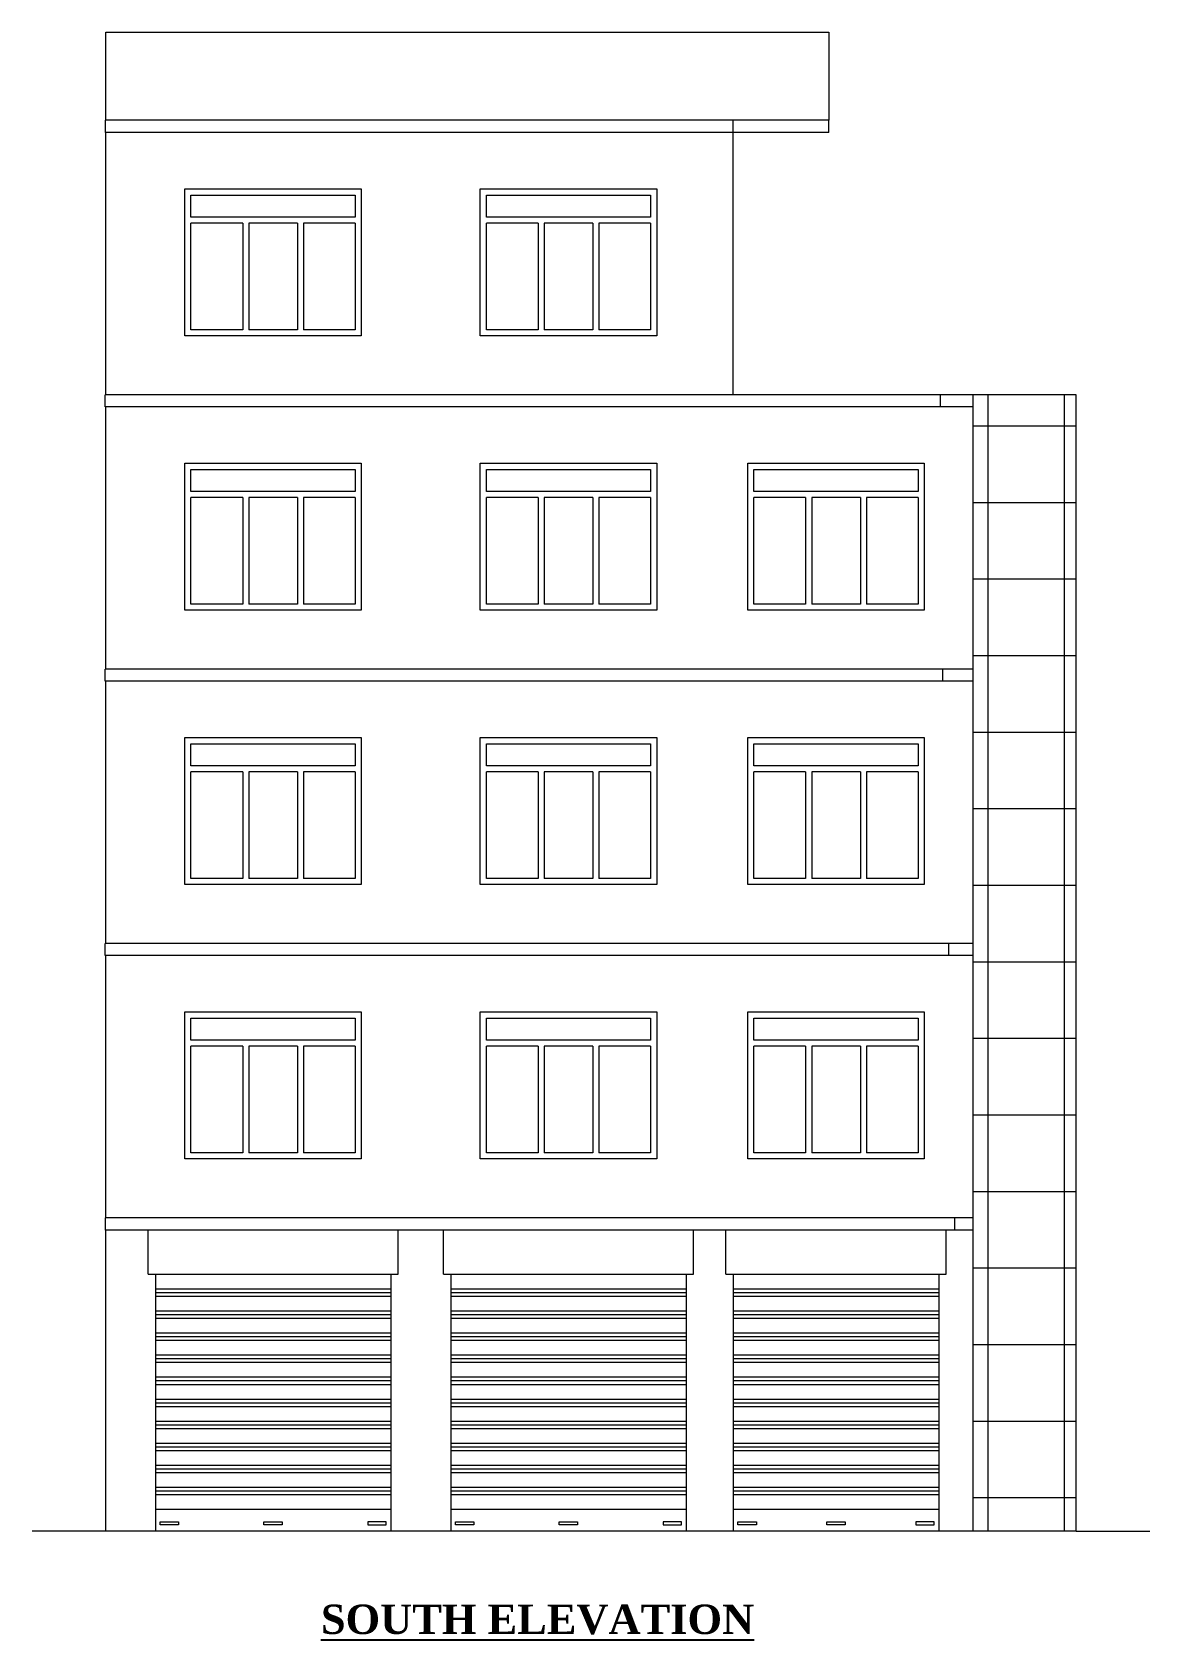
# Model space of a CAD drawing. Header units: inches. Extents: x 20273 to 41102, y -4696 to -1121.
# Drawn here: x 30173 to 30629, y -4589 to -3933 of the extents above; entities that cross this region are included whole.
import ezdxf

# ---------------------------------------------------------------- set-up
doc = ezdxf.new("R2010")
doc.units = ezdxf.units.IN
doc.header["$LTSCALE"] = 5
doc.header["$MEASUREMENT"] = 0
doc.layers.add('A-WALL', color=7, linetype='Continuous', lineweight=9)
doc.layers.add('TEXT', color=6, linetype='Continuous')
doc.styles.add('ordinary', font='times.ttf')

msp = doc.modelspace()

# ---------------------------------------------------------------- hatches: boundary and pattern name
at = {"layer": 'A-WALL', "ltscale": 5}
h = msp.add_hatch(dxfattribs=at)
h.set_pattern_fill('ANSI37', color=256, scale=250, angle=45)
h.paths.add_polyline_path([(30598.54, -4305.01), (30598.54, -4193.01), (30598.54, -4081.01), (30556.47, -4081.01), (30556.47, -4193.01), (30556.47, -4305.01), (30556.47, -4417.01), (30556.47, -4545.01), (30598.54, -4545.01), (30598.54, -4417.01)])

# ---------------------------------------------------------------- linework, layer by layer
for p, q in [((30202.56, -3969.01), (30202.56, -3933.01)), ((30202.56, -3933.01), (30497.6, -3933.01)), ((30497.6, -3933.01), (30497.6, -3969.01)), ((30497.6, -3969.01), (30202.29, -3969.01)), ((30202.29, -3969.01), (30202.29, -3974.01)), ((30458.6, -4081.01), (30458.6, -3969.01)), ((30497.6, -3974.01), (30497.6, -3969.01)), ((30497.6, -3974.01), (30202.29, -3974.01)), ((30202.56, -4081.01), (30202.56, -3974.01)), ((30304.35, -4008.51), (30237.35, -4008.51)), ((30424.85, -4008.51), (30357.85, -4008.51)), ((30258.44, -4011.01), (30237.35, -4011.01)), ((30258.44, -4011.01), (30258.44, -4054.51)), ((30280.77, -4011.01), (30260.94, -4011.01)), ((30260.94, -4011.01), (30260.94, -4054.51)), ((30280.77, -4011.01), (30280.77, -4054.51)), ((30304.35, -4011.01), (30283.27, -4011.01)), ((30283.27, -4011.01), (30283.27, -4054.51)), ((30378.94, -4011.01), (30357.85, -4011.01)), ((30378.94, -4011.01), (30378.94, -4054.51)), ((30401.27, -4011.01), (30381.44, -4011.01)), ((30381.44, -4011.01), (30381.44, -4054.51)), ((30401.27, -4011.01), (30401.27, -4054.51)), ((30424.85, -4011.01), (30403.77, -4011.01)), ((30403.77, -4011.01), (30403.77, -4054.51)), ((30598.54, -4081.01), (30202.29, -4081.01)), ((30202.29, -4086.01), (30202.29, -4081.01)), ((30543.16, -4086.01), (30543.16, -4081.01)), ((30556.47, -4193.01), (30556.47, -4081.01)), ((30598.54, -4193.01), (30598.54, -4081.01)), ((30598.54, -4086.01), (30598.54, -4081.01)), ((30556.47, -4086.01), (30202.29, -4086.01)), ((30202.56, -4193.01), (30202.56, -4086.01)), ((30304.35, -4120.51), (30237.35, -4120.51)), ((30424.85, -4120.51), (30357.85, -4120.51)), ((30534.04, -4120.51), (30467.04, -4120.51)), ((30258.44, -4123.01), (30237.35, -4123.01)), ((30258.44, -4123.01), (30258.44, -4166.51)), ((30280.77, -4123.01), (30260.94, -4123.01)), ((30260.94, -4123.01), (30260.94, -4166.51)), ((30280.77, -4123.01), (30280.77, -4166.51)), ((30304.35, -4123.01), (30283.27, -4123.01)), ((30283.27, -4123.01), (30283.27, -4166.51)), ((30378.94, -4123.01), (30357.85, -4123.01)), ((30378.94, -4123.01), (30378.94, -4166.51)), ((30401.27, -4123.01), (30381.44, -4123.01)), ((30381.44, -4123.01), (30381.44, -4166.51)), ((30401.27, -4123.01), (30401.27, -4166.51)), ((30424.85, -4123.01), (30403.77, -4123.01)), ((30403.77, -4123.01), (30403.77, -4166.51)), ((30488.12, -4123.01), (30467.04, -4123.01)), ((30488.12, -4123.01), (30488.12, -4166.51)), ((30510.45, -4123.01), (30490.62, -4123.01)), ((30490.62, -4123.01), (30490.62, -4166.51)), ((30510.45, -4123.01), (30510.45, -4166.51)), ((30534.04, -4123.01), (30512.95, -4123.01)), ((30512.95, -4123.01), (30512.95, -4166.51)), ((30556.47, -4193.01), (30202.31, -4193.01)), ((30202.31, -4198.01), (30202.31, -4193.01)), ((30543.99, -4193.01), (30543.99, -4198.01)), ((30556.47, -4305.01), (30556.47, -4193.01)), ((30598.54, -4305.01), (30598.54, -4193.01)), ((30556.47, -4198.01), (30202.31, -4198.01)), ((30202.56, -4305.01), (30202.56, -4198.01)), ((30304.35, -4232.51), (30237.35, -4232.51)), ((30424.85, -4232.51), (30357.85, -4232.51)), ((30534.04, -4232.51), (30467.04, -4232.51)), ((30258.44, -4235.01), (30237.35, -4235.01)), ((30258.44, -4235.01), (30258.44, -4278.51)), ((30280.77, -4235.01), (30260.94, -4235.01)), ((30260.94, -4235.01), (30260.94, -4278.51)), ((30280.77, -4235.01), (30280.77, -4278.51)), ((30304.35, -4235.01), (30283.27, -4235.01)), ((30283.27, -4235.01), (30283.27, -4278.51)), ((30378.94, -4235.01), (30357.85, -4235.01)), ((30378.94, -4235.01), (30378.94, -4278.51)), ((30401.27, -4235.01), (30381.44, -4235.01)), ((30381.44, -4235.01), (30381.44, -4278.51)), ((30401.27, -4235.01), (30401.27, -4278.51)), ((30424.85, -4235.01), (30403.77, -4235.01)), ((30403.77, -4235.01), (30403.77, -4278.51)), ((30488.12, -4235.01), (30467.04, -4235.01)), ((30488.12, -4235.01), (30488.12, -4278.51)), ((30510.45, -4235.01), (30490.62, -4235.01)), ((30490.62, -4235.01), (30490.62, -4278.51)), ((30510.45, -4235.01), (30510.45, -4278.51)), ((30534.04, -4235.01), (30512.95, -4235.01)), ((30512.95, -4235.01), (30512.95, -4278.51)), ((30556.47, -4305.01), (30202.36, -4305.01)), ((30202.36, -4310.01), (30202.36, -4305.01)), ((30546.48, -4310.01), (30546.48, -4305.01)), ((30556.47, -4417.01), (30556.47, -4305.01)), ((30598.54, -4417.01), (30598.54, -4305.01)), ((30556.47, -4310.01), (30202.36, -4310.01)), ((30202.56, -4417.01), (30202.56, -4310.01)), ((30304.35, -4344.51), (30237.35, -4344.51)), ((30424.85, -4344.51), (30357.85, -4344.51)), ((30534.04, -4344.51), (30467.04, -4344.51)), ((30258.44, -4347.01), (30237.35, -4347.01)), ((30258.44, -4347.01), (30258.44, -4390.51)), ((30260.94, -4347.01), (30260.94, -4390.51)), ((30280.77, -4347.01), (30260.94, -4347.01)), ((30280.77, -4347.01), (30280.77, -4390.51)), ((30304.35, -4347.01), (30283.27, -4347.01)), ((30283.27, -4347.01), (30283.27, -4390.51)), ((30378.94, -4347.01), (30357.85, -4347.01)), ((30378.94, -4347.01), (30378.94, -4390.51)), ((30401.27, -4347.01), (30381.44, -4347.01)), ((30381.44, -4347.01), (30381.44, -4390.51)), ((30401.27, -4347.01), (30401.27, -4390.51)), ((30424.85, -4347.01), (30403.77, -4347.01)), ((30403.77, -4347.01), (30403.77, -4390.51)), ((30488.12, -4347.01), (30467.04, -4347.01)), ((30488.12, -4347.01), (30488.12, -4390.51)), ((30510.45, -4347.01), (30490.62, -4347.01)), ((30490.62, -4347.01), (30490.62, -4390.51)), ((30510.45, -4347.01), (30510.45, -4390.51)), ((30534.04, -4347.01), (30512.95, -4347.01)), ((30512.95, -4347.01), (30512.95, -4390.51)), ((30556.47, -4417.01), (30202.41, -4417.01)), ((30202.41, -4422.01), (30202.41, -4417.01)), ((30556.47, -4422.01), (30202.41, -4422.01)), ((30202.56, -4545.01), (30202.56, -4422.01)), ((30548.98, -4422.01), (30548.98, -4417.01)), ((30556.47, -4545.01), (30556.47, -4417.01)), ((30598.54, -4545.01), (30598.54, -4417.01)), ((30202.56, -4545.01), (30172.56, -4545.01)), ((30598.54, -4545.01), (30202.56, -4545.01)), ((30598.54, -4545.01), (30628.54, -4545.01))]:
    msp.add_line(p, q, dxfattribs=at)
at = {"layer": 'A-WALL', "color": 1, "ltscale": 5}
for p, q in [((30219.85, -4440.01), (30219.85, -4422.01)), ((30321.85, -4440.01), (30321.85, -4422.01)), ((30340.35, -4440.01), (30340.35, -4422.01)), ((30442.35, -4440.01), (30442.35, -4422.01)), ((30455.6, -4440.01), (30455.6, -4422.01)), ((30545.47, -4440.01), (30545.47, -4422.01)), ((30219.85, -4440.01), (30321.85, -4440.01)), ((30222.85, -4440.01), (30222.85, -4545.01)), ((30318.85, -4440.01), (30318.85, -4545.01)), ((30340.35, -4440.01), (30442.35, -4440.01)), ((30343.35, -4440.01), (30343.35, -4545.01)), ((30439.35, -4440.01), (30439.35, -4545.01)), ((30455.6, -4440.01), (30545.47, -4440.01)), ((30458.6, -4440.01), (30458.6, -4545.01)), ((30542.47, -4440.01), (30542.47, -4545.01)), ((30222.85, -4446.01), (30318.85, -4446.01)), ((30222.85, -4447.51), (30318.85, -4447.51)), ((30222.85, -4449.01), (30318.85, -4449.01)), ((30343.35, -4446.01), (30439.35, -4446.01)), ((30343.35, -4447.51), (30439.35, -4447.51)), ((30343.35, -4449.01), (30439.35, -4449.01)), ((30458.6, -4446.01), (30542.47, -4446.01)), ((30458.6, -4447.51), (30542.47, -4447.51)), ((30458.6, -4449.01), (30542.47, -4449.01)), ((30222.85, -4455.01), (30318.85, -4455.01)), ((30343.35, -4455.01), (30439.35, -4455.01)), ((30458.6, -4455.01), (30542.47, -4455.01)), ((30222.85, -4456.51), (30318.85, -4456.51)), ((30222.85, -4458.01), (30318.85, -4458.01)), ((30343.35, -4456.51), (30439.35, -4456.51)), ((30343.35, -4458.01), (30439.35, -4458.01)), ((30458.6, -4456.51), (30542.47, -4456.51)), ((30458.6, -4458.01), (30542.47, -4458.01)), ((30222.85, -4464.01), (30318.85, -4464.01)), ((30222.85, -4465.51), (30318.85, -4465.51)), ((30222.85, -4467.01), (30318.85, -4467.01)), ((30343.35, -4464.01), (30439.35, -4464.01)), ((30343.35, -4465.51), (30439.35, -4465.51)), ((30343.35, -4467.01), (30439.35, -4467.01)), ((30458.6, -4464.01), (30542.47, -4464.01)), ((30458.6, -4465.51), (30542.47, -4465.51)), ((30458.6, -4467.01), (30542.47, -4467.01)), ((30222.85, -4473.01), (30318.85, -4473.01)), ((30222.85, -4474.51), (30318.85, -4474.51)), ((30343.35, -4473.01), (30439.35, -4473.01)), ((30343.35, -4474.51), (30439.35, -4474.51)), ((30458.6, -4473.01), (30542.47, -4473.01)), ((30458.6, -4474.51), (30542.47, -4474.51)), ((30222.85, -4476.01), (30318.85, -4476.01)), ((30222.85, -4482.01), (30318.85, -4482.01)), ((30343.35, -4476.01), (30439.35, -4476.01)), ((30343.35, -4482.01), (30439.35, -4482.01)), ((30458.6, -4476.01), (30542.47, -4476.01)), ((30458.6, -4482.01), (30542.47, -4482.01)), ((30222.85, -4483.51), (30318.85, -4483.51)), ((30222.85, -4485.01), (30318.85, -4485.01)), ((30343.35, -4483.51), (30439.35, -4483.51)), ((30343.35, -4485.01), (30439.35, -4485.01)), ((30458.6, -4483.51), (30542.47, -4483.51)), ((30458.6, -4485.01), (30542.47, -4485.01)), ((30222.85, -4491.01), (30318.85, -4491.01)), ((30222.85, -4492.51), (30318.85, -4492.51)), ((30222.85, -4494.01), (30318.85, -4494.01)), ((30343.35, -4491.01), (30439.35, -4491.01)), ((30343.35, -4492.51), (30439.35, -4492.51)), ((30343.35, -4494.01), (30439.35, -4494.01)), ((30458.6, -4491.01), (30542.47, -4491.01)), ((30458.6, -4492.51), (30542.47, -4492.51)), ((30458.6, -4494.01), (30542.47, -4494.01)), ((30222.85, -4500.01), (30318.85, -4500.01)), ((30222.85, -4501.51), (30318.85, -4501.51)), ((30343.35, -4500.01), (30439.35, -4500.01)), ((30343.35, -4501.51), (30439.35, -4501.51)), ((30458.6, -4500.01), (30542.47, -4500.01)), ((30458.6, -4501.51), (30542.47, -4501.51)), ((30222.85, -4503.01), (30318.85, -4503.01)), ((30343.35, -4503.01), (30439.35, -4503.01)), ((30458.6, -4503.01), (30542.47, -4503.01)), ((30222.85, -4509.01), (30318.85, -4509.01)), ((30222.85, -4510.51), (30318.85, -4510.51)), ((30222.85, -4512.01), (30318.85, -4512.01)), ((30343.35, -4509.01), (30439.35, -4509.01)), ((30343.35, -4510.51), (30439.35, -4510.51)), ((30343.35, -4512.01), (30439.35, -4512.01)), ((30458.6, -4509.01), (30542.47, -4509.01)), ((30458.6, -4510.51), (30542.47, -4510.51)), ((30458.6, -4512.01), (30542.47, -4512.01)), ((30222.85, -4518.01), (30318.85, -4518.01)), ((30222.85, -4519.51), (30318.85, -4519.51)), ((30222.85, -4521.01), (30318.85, -4521.01)), ((30343.35, -4518.01), (30439.35, -4518.01)), ((30343.35, -4519.51), (30439.35, -4519.51)), ((30343.35, -4521.01), (30439.35, -4521.01)), ((30458.6, -4518.01), (30542.47, -4518.01)), ((30458.6, -4519.51), (30542.47, -4519.51)), ((30458.6, -4521.01), (30542.47, -4521.01)), ((30222.85, -4527.01), (30318.85, -4527.01)), ((30343.35, -4527.01), (30439.35, -4527.01)), ((30458.6, -4527.01), (30542.47, -4527.01)), ((30222.85, -4528.51), (30318.85, -4528.51)), ((30222.85, -4530.01), (30318.85, -4530.01)), ((30343.35, -4528.51), (30439.35, -4528.51)), ((30343.35, -4530.01), (30439.35, -4530.01)), ((30458.6, -4528.51), (30542.47, -4528.51)), ((30458.6, -4530.01), (30542.47, -4530.01)), ((30222.85, -4536.01), (30318.85, -4536.01)), ((30343.35, -4536.01), (30439.35, -4536.01)), ((30458.6, -4536.01), (30542.47, -4536.01))]:
    msp.add_line(p, q, dxfattribs=at)
at = {"layer": 'A-WALL', "ltscale": 5}
for points in [[(30234.85, -3997.01), (30306.85, -3997.01), (30306.85, -4057.01), (30234.85, -4057.01)], [(30355.35, -3997.01), (30427.35, -3997.01), (30427.35, -4057.01), (30355.35, -4057.01)], [(30234.85, -4109.01), (30306.85, -4109.01), (30306.85, -4169.01), (30234.85, -4169.01)], [(30355.35, -4109.01), (30427.35, -4109.01), (30427.35, -4169.01), (30355.35, -4169.01)], [(30464.54, -4109.01), (30536.54, -4109.01), (30536.54, -4169.01), (30464.54, -4169.01)], [(30234.85, -4221.01), (30306.85, -4221.01), (30306.85, -4281.01), (30234.85, -4281.01)], [(30355.35, -4221.01), (30427.35, -4221.01), (30427.35, -4281.01), (30355.35, -4281.01)], [(30464.54, -4221.01), (30536.54, -4221.01), (30536.54, -4281.01), (30464.54, -4281.01)], [(30234.85, -4333.01), (30306.85, -4333.01), (30306.85, -4393.01), (30234.85, -4393.01)], [(30355.35, -4333.01), (30427.35, -4333.01), (30427.35, -4393.01), (30355.35, -4393.01)], [(30464.54, -4333.01), (30536.54, -4333.01), (30536.54, -4393.01), (30464.54, -4393.01)]]:
    msp.add_lwpolyline(points, close=True, dxfattribs=at)
for points in [[(30237.35, -4008.51), (30237.35, -3999.51), (30304.35, -3999.51), (30304.35, -4008.51)], [(30357.85, -4008.51), (30357.85, -3999.51), (30424.85, -3999.51), (30424.85, -4008.51)], [(30258.44, -4054.51), (30237.35, -4054.51), (30237.35, -4011.01)], [(30304.35, -4011.01), (30304.35, -4054.51), (30283.27, -4054.51)], [(30378.94, -4054.51), (30357.85, -4054.51), (30357.85, -4011.01)], [(30424.85, -4011.01), (30424.85, -4054.51), (30403.77, -4054.51)], [(30280.77, -4054.51), (30260.94, -4054.51)], [(30401.27, -4054.51), (30381.44, -4054.51)], [(30237.35, -4120.51), (30237.35, -4111.51), (30304.35, -4111.51), (30304.35, -4120.51)], [(30357.85, -4120.51), (30357.85, -4111.51), (30424.85, -4111.51), (30424.85, -4120.51)], [(30467.04, -4120.51), (30467.04, -4111.51), (30534.04, -4111.51), (30534.04, -4120.51)], [(30258.44, -4166.51), (30237.35, -4166.51), (30237.35, -4123.01)], [(30304.35, -4123.01), (30304.35, -4166.51), (30283.27, -4166.51)], [(30378.94, -4166.51), (30357.85, -4166.51), (30357.85, -4123.01)], [(30424.85, -4123.01), (30424.85, -4166.51), (30403.77, -4166.51)], [(30488.12, -4166.51), (30467.04, -4166.51), (30467.04, -4123.01)], [(30534.04, -4123.01), (30534.04, -4166.51), (30512.95, -4166.51)], [(30280.77, -4166.51), (30260.94, -4166.51)], [(30401.27, -4166.51), (30381.44, -4166.51)], [(30510.45, -4166.51), (30490.62, -4166.51)], [(30237.35, -4232.51), (30237.35, -4223.51), (30304.35, -4223.51), (30304.35, -4232.51)], [(30357.85, -4232.51), (30357.85, -4223.51), (30424.85, -4223.51), (30424.85, -4232.51)], [(30467.04, -4232.51), (30467.04, -4223.51), (30534.04, -4223.51), (30534.04, -4232.51)], [(30258.44, -4278.51), (30237.35, -4278.51), (30237.35, -4235.01)], [(30304.35, -4235.01), (30304.35, -4278.51), (30283.27, -4278.51)], [(30378.94, -4278.51), (30357.85, -4278.51), (30357.85, -4235.01)], [(30424.85, -4235.01), (30424.85, -4278.51), (30403.77, -4278.51)], [(30488.12, -4278.51), (30467.04, -4278.51), (30467.04, -4235.01)], [(30534.04, -4235.01), (30534.04, -4278.51), (30512.95, -4278.51)], [(30280.77, -4278.51), (30260.94, -4278.51)], [(30401.27, -4278.51), (30381.44, -4278.51)], [(30510.45, -4278.51), (30490.62, -4278.51)], [(30237.35, -4344.51), (30237.35, -4335.51), (30304.35, -4335.51), (30304.35, -4344.51)], [(30357.85, -4344.51), (30357.85, -4335.51), (30424.85, -4335.51), (30424.85, -4344.51)], [(30467.04, -4344.51), (30467.04, -4335.51), (30534.04, -4335.51), (30534.04, -4344.51)], [(30258.44, -4390.51), (30237.35, -4390.51), (30237.35, -4347.01)], [(30304.35, -4347.01), (30304.35, -4390.51), (30283.27, -4390.51)], [(30378.94, -4390.51), (30357.85, -4390.51), (30357.85, -4347.01)], [(30424.85, -4347.01), (30424.85, -4390.51), (30403.77, -4390.51)], [(30488.12, -4390.51), (30467.04, -4390.51), (30467.04, -4347.01)], [(30534.04, -4347.01), (30534.04, -4390.51), (30512.95, -4390.51)], [(30280.77, -4390.51), (30260.94, -4390.51)], [(30401.27, -4390.51), (30381.44, -4390.51)], [(30510.45, -4390.51), (30490.62, -4390.51)]]:
    msp.add_lwpolyline(points, dxfattribs=at)
at = {"layer": 'A-WALL', "color": 1, "ltscale": 5}
for points in [[(30224.77, -4541.09), (30232.26, -4541.09), (30232.26, -4542.42), (30224.77, -4542.42)], [(30267.11, -4541.09), (30274.6, -4541.09), (30274.6, -4542.42), (30267.11, -4542.42)], [(30316.93, -4541.09), (30309.45, -4541.09), (30309.45, -4542.42), (30316.93, -4542.42)], [(30345.27, -4541.09), (30352.76, -4541.09), (30352.76, -4542.42), (30345.27, -4542.42)], [(30387.61, -4541.09), (30395.1, -4541.09), (30395.1, -4542.42), (30387.61, -4542.42)], [(30437.43, -4541.09), (30429.95, -4541.09), (30429.95, -4542.42), (30437.43, -4542.42)], [(30460.52, -4541.09), (30468.01, -4541.09), (30468.01, -4542.42), (30460.52, -4542.42)], [(30496.79, -4541.09), (30504.28, -4541.09), (30504.28, -4542.42), (30496.79, -4542.42)], [(30540.55, -4541.09), (30533.06, -4541.09), (30533.06, -4542.42), (30540.55, -4542.42)]]:
    msp.add_lwpolyline(points, close=True, dxfattribs=at)

# ---------------------------------------------------------------- texts
at = {"layer": 'TEXT', "insert": (30378.73, -4587.19), "char_height": 12, "width": 219.8151, "attachment_point": 8, "rotation": 359.99961, "style": 'ordinary'}
msp.add_mtext('{\\fTimes New Roman|b1|i0|c0|p18;\\LSOUTH ELEVATION}', dxfattribs=at)

doc.saveas('drawing.dxf')
